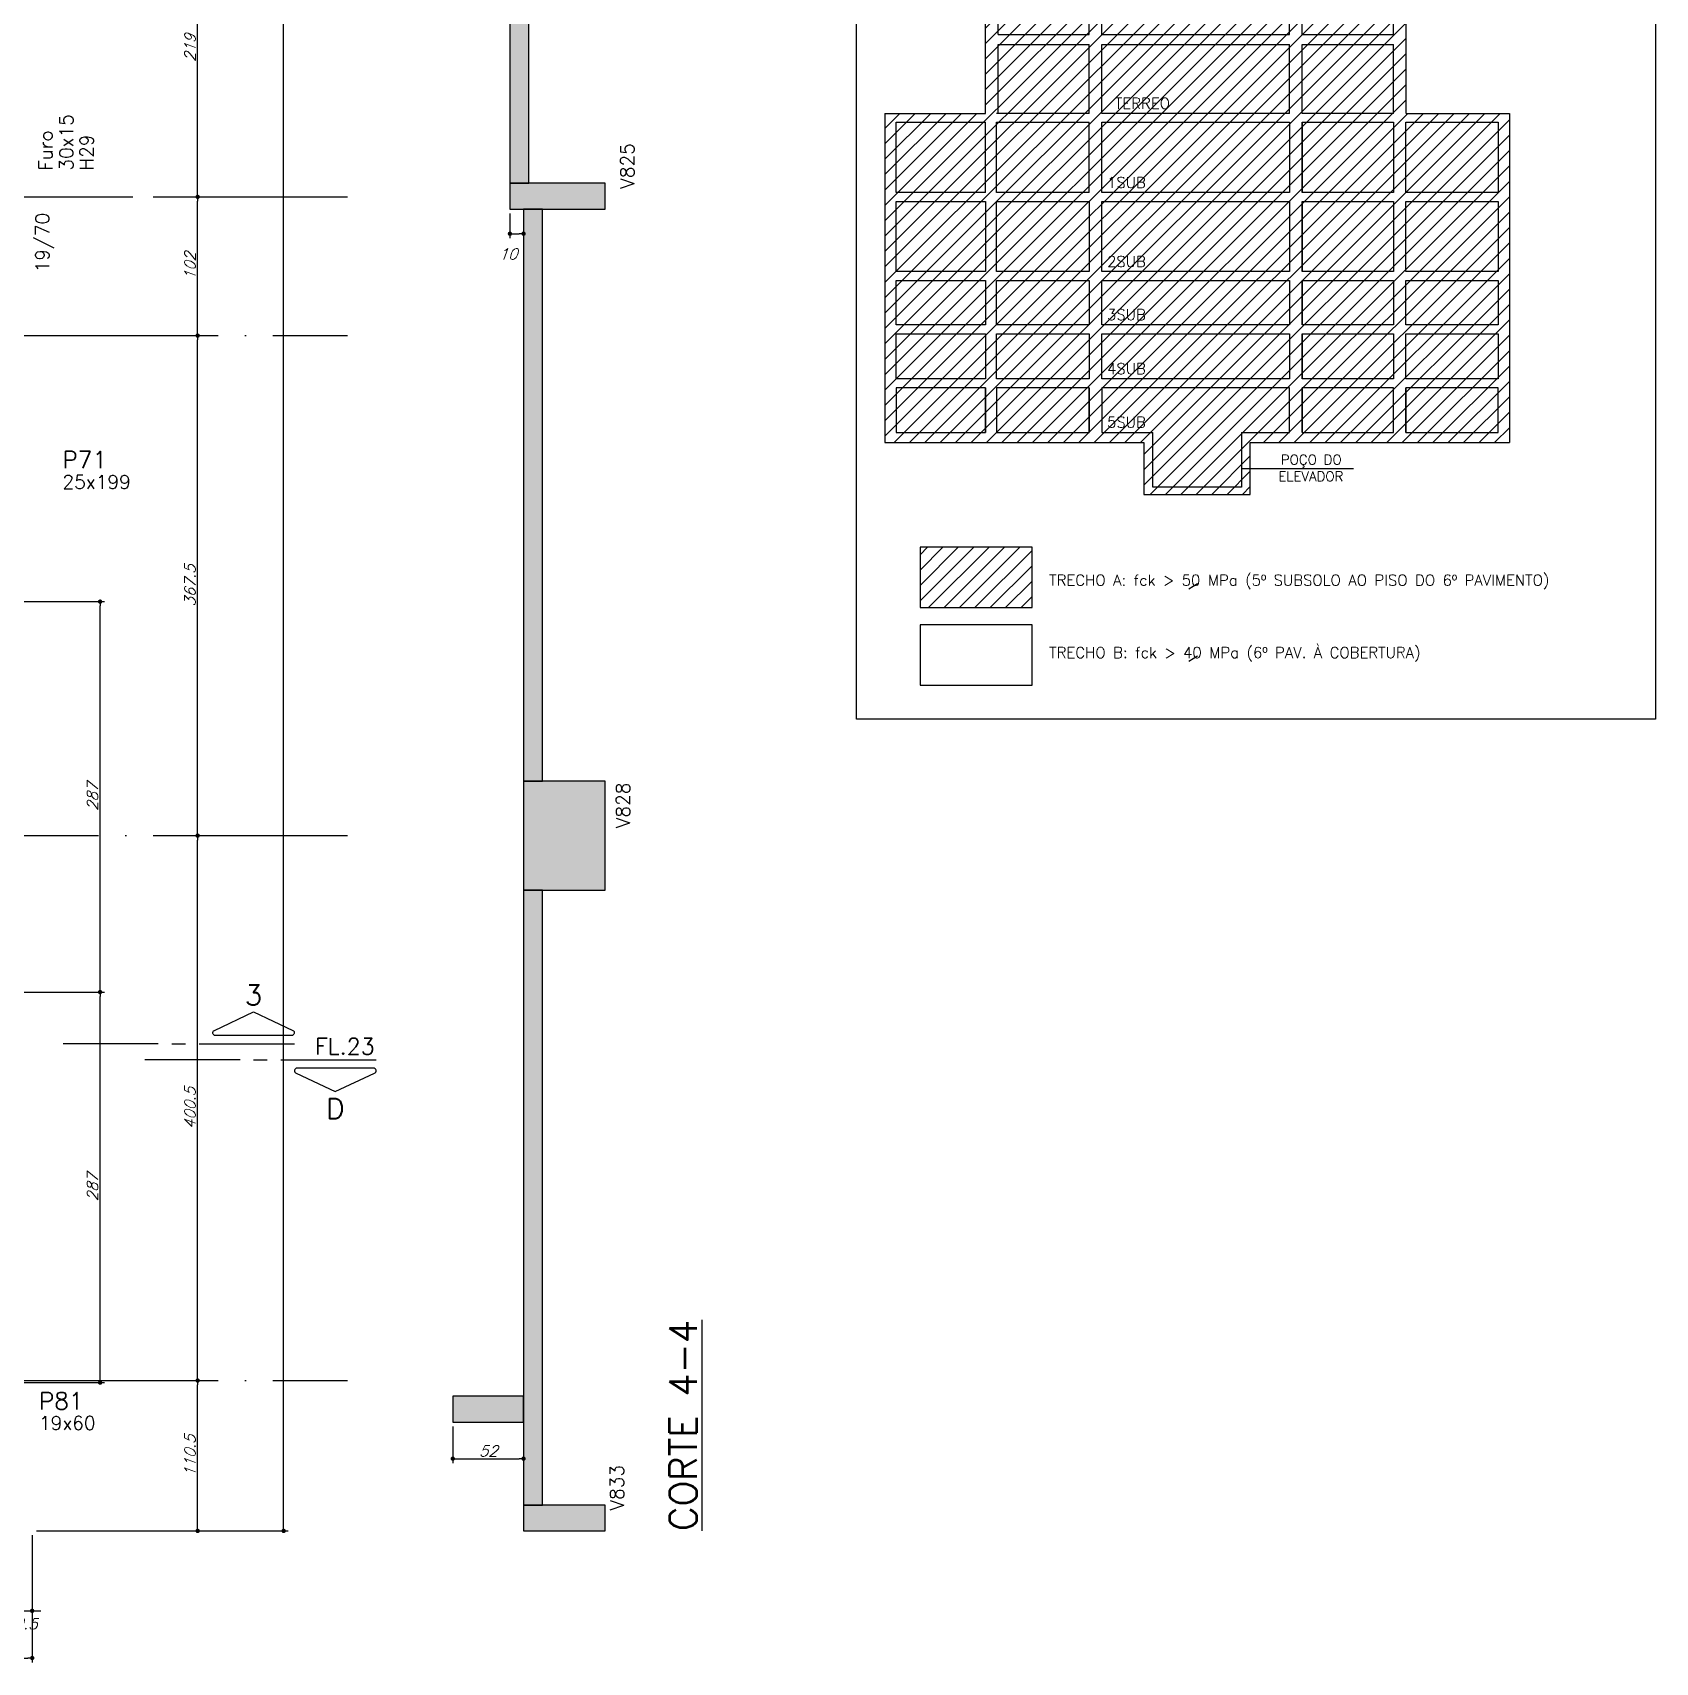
# Model space of a CAD drawing. Extents: x -5173 to 5397, y -2411 to 2089.
# Drawn here: x 3260 to 4452, y -1092 to 106 of the extents above; entities that cross this region are included whole.
import ezdxf
from ezdxf.enums import TextEntityAlignment as Align

# ---------------------------------------------------------------- set-up
doc = ezdxf.new("R2010")
doc.units = 0
doc.header["$LTSCALE"] = 50
doc.header["$MEASUREMENT"] = 0
doc.linetypes.add('EIXO', pattern=[6.8, 6, -0.4, 0, -0.4])
doc.layers.get('0').update_dxf_attribs({"linetype": 'CONTINUOUS'})
doc.layers.get('DEFPOINTS').update_dxf_attribs({"linetype": 'CONTINUOUS'})
for name, color, linetype in [('F-AUX', 2, 'CONTINUOUS'), ('F-AUX-RED', 1, 'CONTINUOUS'), ('F-AUX-YELLOW', 2, 'CONTINUOUS'), ('F-CORTE', 4, 'CONTINUOUS'), ('F-CORTE-INDICAÇÃO', 4, 'CONTINUOUS'), ('F-COTAS', 106, 'CONTINUOUS'), ('F-EIXO', 12, 'EIXO'), ('F-FURO-PAREDE-TEXTOS', 2, 'CONTINUOUS'), ('F-PILARES-DIM', 172, 'CONTINUOUS'), ('F-PILARES-NOME', 170, 'CONTINUOUS'), ('F-SOLIDO-CORTE', 71, 'CONTINUOUS'), ('F-TEXTO', 6, 'CONTINUOUS'), ('F-TEXTO-CYAN', 4, 'CONTINUOUS'), ('F-TEXTO-YELLOW', 2, 'CONTINUOUS'), ('F-VIGAS-DIM', 2, 'CONTINUOUS')]:
    doc.layers.add(name, color=color, linetype=linetype)
doc.styles.add('CP-TEXT-INCL', font='simplex.shx', dxfattribs={"oblique": 20})
doc.styles.add('CP-TEXTO', font='simplex.shx')
doc.styles.add('MCP', font='simplex.shx')
doc.styles.add('ROMANS', font='simplex.shx')
doc.dimstyles.new('CP-COTAS-50', dxfattribs={"dimscale": 0.64, "dimtxt": 12.5, "dimasz": 5, "dimexe": 5, "dimexo": 5, "dimgap": 2.5, "dimtad": 1, "dimdec": 1, "dimdsep": 46, "dimtxsty": 'CP-TEXT-INCL', "dimblk1": 'DOT', "dimblk2": 'DOT', "dimsah": 1, "dimcen": 9, "dimclrd": 256, "dimclre": 256, "dimclrt": 256, "dimadec": 0, "dimazin": 0, "dimtfac": 1, "dimtdec": 1, "dimtmove": 2, "dimatfit": 3, "dimldrblk": 'DOT', "dimfxl": 0, "dimtolj": 1, "dimarcsym": 0})

# ---------------------------------------------------------------- blocks, each defined once
blk = doc.blocks.new('*U196')
at = {"layer": 'F-EIXO'}
blk.add_line((0, 0), (7197, 0), dxfattribs=at)
at = {"layer": 'F-TEXTO', "style": 'ROMANS'}
blk.add_attdef('EIXO', text='', height=17.5, dxfattribs=at).set_placement((-28.2072, 0), align=Align.MIDDLE_CENTER)
blk = doc.blocks.new('*U197')
at = {"layer": 'F-EIXO'}
blk.add_line((0, 0), (7285, 0), dxfattribs=at)
at = {"layer": 'F-TEXTO', "style": 'ROMANS'}
blk.add_attdef('EIXO', text='', height=17.5, dxfattribs=at).set_placement((-28.2072, 0), align=Align.MIDDLE_CENTER)
blk = doc.blocks.new('*U198')
at = {"layer": 'F-EIXO'}
blk.add_line((0, 0), (7197, 0), dxfattribs=at)
at = {"layer": 'F-TEXTO', "style": 'ROMANS'}
blk.add_attdef('EIXO', text='', height=17.5, dxfattribs=at).set_placement((-28.2072, 0), align=Align.MIDDLE_CENTER)
blk = doc.blocks.new('*U207')
at = {"layer": 'F-EIXO'}
blk.add_line((0, 0), (7285, 0), dxfattribs=at)
at = {"layer": 'F-TEXTO', "style": 'ROMANS'}
blk.add_attdef('EIXO', text='', height=17.5, dxfattribs=at).set_placement((-28.2072, 0), align=Align.MIDDLE_CENTER)
blk = doc.blocks.new('*U223')
at = {"layer": 'F-CORTE-INDICAÇÃO'}
for p, q in [((70, 0), (0, 0)), ((80, 0), (90, 0)), ((100, 0), (170, 0))]:
    blk.add_line(p, q, dxfattribs=at)
blk.add_lwpolyline([(112, 6, -0.802585), (111.2, 9.8), (140, 23.3), (168.8, 9.8, -0.802585), (168, 6)], format="xyb", close=True, dxfattribs=at)
at = {"layer": 'F-CORTE-INDICAÇÃO', "style": 'ROMANS'}
blk.add_attdef('CORTE', text='', height=15, dxfattribs=at).set_placement((140, 35.8), align=Align.MIDDLE_CENTER)
at = {"layer": 'F-CORTE-INDICAÇÃO', "color": 2, "style": 'ROMANS'}
blk.add_attdef('FOLHA', text='', height=12, dxfattribs=at).set_placement((140, -10), align=Align.MIDDLE_CENTER)
blk = doc.blocks.new('_DOT')
at = {"color": 0, "linetype": 'ByBlock'}
blk.add_line((-0.5, 0), (-1, 0), dxfattribs=at)
at = {"color": 0, "linetype": 'ByBlock', "const_width": 0.5}
blk.add_lwpolyline([(-0.25, 0, 1), (0.25, 0, 1)], format="xyb", close=True, dxfattribs=at)
blk = doc.blocks.new('*D229')
at = {"layer": 'DEFPOINTS', "color": 0, "linetype": 'Continuous', "transparency": 16777216}
for p in [(3568.6, -915.5), (3620.6, -915.5), (3620.6, -942.4)]:
    blk.add_point(p, dxfattribs=at)
at = {"layer": 'F-COTAS', "linetype": 'Continuous', "lineweight": -2, "transparency": 16777216}
for p, q in [((3568.6, -918.7), (3568.6, -945.6)), ((3620.6, -918.7), (3620.6, -945.6)), ((3571.8, -942.4), (3617.4, -942.4))]:
    blk.add_line(p, q, dxfattribs=at)
at = {"layer": 'F-COTAS', "linetype": 'Continuous', "lineweight": -2, "transparency": 16777216, "xscale": 3.2, "yscale": 3.2, "zscale": 3.2, "rotation": 180}
blk.add_blockref('_DOT', (3568.6, -942.4), dxfattribs=at)
at = {"layer": 'F-COTAS', "linetype": 'Continuous', "lineweight": -2, "transparency": 16777216, "xscale": 3.2, "yscale": 3.2, "zscale": 3.2}
blk.add_blockref('_DOT', (3620.6, -942.4), dxfattribs=at)
at = {"layer": 'F-COTAS', "linetype": 'Continuous', "transparency": 16777216, "insert": (3594.6, -936.8), "char_height": 8, "attachment_point": 5, "style": 'CP-TEXT-INCL'}
blk.add_mtext('\\A1;52', dxfattribs=at)
blk = doc.blocks.new('*D230')
at = {"layer": 'DEFPOINTS', "color": 0, "linetype": 'Continuous', "transparency": 16777216}
for p in [(3610.6, -24), (3620.6, -24), (3620.6, -42.1)]:
    blk.add_point(p, dxfattribs=at)
at = {"layer": 'F-COTAS', "linetype": 'Continuous', "lineweight": -2, "transparency": 16777216}
for p, q in [((3610.6, -27.2), (3610.6, -45.3)), ((3620.6, -27.2), (3620.6, -45.3)), ((3613.8, -42.1), (3617.4, -42.1))]:
    blk.add_line(p, q, dxfattribs=at)
at = {"layer": 'F-COTAS', "linetype": 'Continuous', "lineweight": -2, "transparency": 16777216, "xscale": 3.2, "yscale": 3.2, "zscale": 3.2, "rotation": 180}
blk.add_blockref('_DOT', (3610.6, -42.1), dxfattribs=at)
at = {"layer": 'F-COTAS', "linetype": 'Continuous', "lineweight": -2, "transparency": 16777216, "xscale": 3.2, "yscale": 3.2, "zscale": 3.2}
blk.add_blockref('_DOT', (3620.6, -42.1), dxfattribs=at)
at = {"layer": 'F-COTAS', "linetype": 'Continuous', "transparency": 16777216, "insert": (3609.1, -57), "char_height": 8, "attachment_point": 5, "style": 'CP-TEXT-INCL'}
blk.add_mtext('\\A1;10', dxfattribs=at)
blk = doc.blocks.new('*D258')
at = {"layer": 'DEFPOINTS', "color": 0, "linetype": 'Continuous', "transparency": 16777216}
for p in [(-3446.5, -978.5), (3259.5, -995.5), (3259.5, -1088.9)]:
    blk.add_point(p, dxfattribs=at)
at = {"layer": 'F-COTAS', "linetype": 'Continuous', "lineweight": -2, "transparency": 16777216}
for p, q in [((-3446.5, -981.7), (-3446.5, -1092.1)), ((3259.5, -998.7), (3259.5, -1092.1)), ((-3443.3, -1088.9), (3256.3, -1088.9))]:
    blk.add_line(p, q, dxfattribs=at)
at = {"layer": 'F-COTAS', "linetype": 'Continuous', "lineweight": -2, "transparency": 16777216, "xscale": 3.2, "yscale": 3.2, "zscale": 3.2, "rotation": 180}
blk.add_blockref('_DOT', (-3446.5, -1088.9), dxfattribs=at)
at = {"layer": 'F-COTAS', "linetype": 'Continuous', "lineweight": -2, "transparency": 16777216, "xscale": 3.2, "yscale": 3.2, "zscale": 3.2}
blk.add_blockref('_DOT', (3259.5, -1088.9), dxfattribs=at)
at = {"layer": 'F-COTAS', "linetype": 'Continuous', "transparency": 16777216, "insert": (-93.5, -1083.3), "char_height": 8, "attachment_point": 5, "style": 'CP-TEXT-INCL'}
blk.add_mtext('\\A1;6706', dxfattribs=at)
blk = doc.blocks.new('*D280')
at = {"layer": 'DEFPOINTS', "color": 0, "linetype": 'Continuous', "transparency": 16777216}
for p in [(3259.5, -995.5), (3250, -1054.2), (3259.5, -1054.2)]:
    blk.add_point(p, dxfattribs=at)
at = {"layer": 'F-COTAS', "linetype": 'Continuous', "lineweight": -2, "transparency": 16777216}
for p, q in [((3259.5, -998.7), (3259.5, -1057.4)), ((3246.8, -1054.2), (3243.6, -1054.2)), ((3250, -1054.2), (3259.5, -1054.2)), ((3262.7, -1054.2), (3265.9, -1054.2))]:
    blk.add_line(p, q, dxfattribs=at)
at = {"layer": 'F-COTAS', "linetype": 'Continuous', "lineweight": -2, "transparency": 16777216, "xscale": 3.2, "yscale": 3.2, "zscale": 3.2}
blk.add_blockref('_DOT', (3250, -1054.2), dxfattribs=at)
at = {"layer": 'F-COTAS', "linetype": 'Continuous', "lineweight": -2, "transparency": 16777216, "xscale": 3.2, "yscale": 3.2, "zscale": 3.2, "rotation": 180}
blk.add_blockref('_DOT', (3259.5, -1054.2), dxfattribs=at)
at = {"layer": 'F-COTAS', "linetype": 'Continuous', "transparency": 16777216, "insert": (3254.7, -1063.8), "char_height": 8, "attachment_point": 5, "style": 'CP-TEXT-INCL'}
blk.add_mtext('\\A1;9.5', dxfattribs=at)
blk = doc.blocks.new('*D281')
at = {"layer": 'DEFPOINTS', "color": 0, "linetype": 'Continuous', "transparency": 16777216}
for p in [(3284.5, 1699.5), (3444.3, 1699.5), (3259.5, -995.5)]:
    blk.add_point(p, dxfattribs=at)
at = {"layer": 'F-COTAS', "linetype": 'Continuous', "lineweight": -2, "transparency": 16777216}
for p, q in [((3287.7, 1699.5), (3447.5, 1699.5)), ((3444.3, -992.3), (3444.3, 1696.3)), ((3262.7, -995.5), (3447.5, -995.5))]:
    blk.add_line(p, q, dxfattribs=at)
at = {"layer": 'F-COTAS', "linetype": 'Continuous', "lineweight": -2, "transparency": 16777216, "xscale": 3.2, "yscale": 3.2, "zscale": 3.2}
for p, rotation in [((3444.3, 1699.5), 90), ((3444.3, -995.5), 270)]:
    blk.add_blockref('_DOT', p, dxfattribs=dict(at, rotation=rotation))
at = {"layer": 'F-COTAS', "linetype": 'Continuous', "transparency": 16777216, "insert": (3438.7, 352), "char_height": 8, "attachment_point": 5, "rotation": 90, "style": 'CP-TEXT-INCL'}
blk.add_mtext('\\A1;2695', dxfattribs=at)
blk = doc.blocks.new('*D282')
at = {"layer": 'DEFPOINTS', "color": 0, "linetype": 'Continuous', "transparency": 16777216}
for p in [(3371.1, -885), (3381.1, -885), (3259.5, -995.5)]:
    blk.add_point(p, dxfattribs=at)
at = {"layer": 'F-COTAS', "linetype": 'Continuous', "lineweight": -2, "transparency": 16777216}
for p, q in [((3374.3, -885), (3384.3, -885)), ((3381.1, -992.3), (3381.1, -888.2)), ((3262.7, -995.5), (3384.3, -995.5))]:
    blk.add_line(p, q, dxfattribs=at)
at = {"layer": 'F-COTAS', "linetype": 'Continuous', "lineweight": -2, "transparency": 16777216, "xscale": 3.2, "yscale": 3.2, "zscale": 3.2}
for p, rotation in [((3381.1, -885), 90), ((3381.1, -995.5), 270)]:
    blk.add_blockref('_DOT', p, dxfattribs=dict(at, rotation=rotation))
at = {"layer": 'F-COTAS', "linetype": 'Continuous', "transparency": 16777216, "insert": (3375.5, -940.3), "char_height": 8, "attachment_point": 5, "rotation": 90, "style": 'CP-TEXT-INCL'}
blk.add_mtext('\\A1;110.5', dxfattribs=at)
blk = doc.blocks.new('*D283')
at = {"layer": 'DEFPOINTS', "color": 0, "linetype": 'Continuous', "transparency": 16777216}
for p in [(3381.1, -484.5), (3381.1, -484.5), (3371.1, -885)]:
    blk.add_point(p, dxfattribs=at)
at = {"layer": 'F-COTAS', "linetype": 'Continuous', "lineweight": -2, "transparency": 16777216}
for p, q in [((3381.1, -881.8), (3381.1, -487.7)), ((3374.3, -885), (3384.3, -885))]:
    blk.add_line(p, q, dxfattribs=at)
at = {"layer": 'F-COTAS', "linetype": 'Continuous', "lineweight": -2, "transparency": 16777216, "xscale": 3.2, "yscale": 3.2, "zscale": 3.2}
for p, rotation in [((3381.1, -484.5), 90), ((3381.1, -885), 270)]:
    blk.add_blockref('_DOT', p, dxfattribs=dict(at, rotation=rotation))
at = {"layer": 'F-COTAS', "linetype": 'Continuous', "transparency": 16777216, "insert": (3375.5, -684.8), "char_height": 8, "attachment_point": 5, "rotation": 90, "style": 'CP-TEXT-INCL'}
blk.add_mtext('\\A1;400.5', dxfattribs=at)
blk = doc.blocks.new('*D284')
at = {"layer": 'DEFPOINTS', "color": 0, "linetype": 'Continuous', "transparency": 16777216}
for p in [(3381.1, -117), (3381.1, -117), (3381.1, -484.5)]:
    blk.add_point(p, dxfattribs=at)
at = {"layer": 'F-COTAS', "linetype": 'Continuous', "lineweight": -2, "transparency": 16777216}
blk.add_line((3381.1, -481.3), (3381.1, -120.2), dxfattribs=at)
at = {"layer": 'F-COTAS', "linetype": 'Continuous', "lineweight": -2, "transparency": 16777216, "xscale": 3.2, "yscale": 3.2, "zscale": 3.2}
for p, rotation in [((3381.1, -117), 90), ((3381.1, -484.5), 270)]:
    blk.add_blockref('_DOT', p, dxfattribs=dict(at, rotation=rotation))
at = {"layer": 'F-COTAS', "linetype": 'Continuous', "transparency": 16777216, "insert": (3375.5, -300.8), "char_height": 8, "attachment_point": 5, "rotation": 90, "style": 'CP-TEXT-INCL'}
blk.add_mtext('\\A1;367.5', dxfattribs=at)
blk = doc.blocks.new('*D285')
at = {"layer": 'DEFPOINTS', "color": 0, "linetype": 'Continuous', "transparency": 16777216}
for p in [(3381.1, -15), (3381.1, -15), (3381.1, -117)]:
    blk.add_point(p, dxfattribs=at)
at = {"layer": 'F-COTAS', "linetype": 'Continuous', "lineweight": -2, "transparency": 16777216}
blk.add_line((3381.1, -113.8), (3381.1, -18.2), dxfattribs=at)
at = {"layer": 'F-COTAS', "linetype": 'Continuous', "lineweight": -2, "transparency": 16777216, "xscale": 3.2, "yscale": 3.2, "zscale": 3.2}
for p, rotation in [((3381.1, -15), 90), ((3381.1, -117), 270)]:
    blk.add_blockref('_DOT', p, dxfattribs=dict(at, rotation=rotation))
at = {"layer": 'F-COTAS', "linetype": 'Continuous', "transparency": 16777216, "insert": (3375.5, -66), "char_height": 8, "attachment_point": 5, "rotation": 90, "style": 'CP-TEXT-INCL'}
blk.add_mtext('\\A1;102', dxfattribs=at)
blk = doc.blocks.new('*D286')
at = {"layer": 'DEFPOINTS', "color": 0, "linetype": 'Continuous', "transparency": 16777216}
for p in [(3381.1, 204), (3381.1, 204), (3381.1, -15)]:
    blk.add_point(p, dxfattribs=at)
at = {"layer": 'F-COTAS', "linetype": 'Continuous', "lineweight": -2, "transparency": 16777216}
blk.add_line((3381.1, -11.8), (3381.1, 200.8), dxfattribs=at)
at = {"layer": 'F-COTAS', "linetype": 'Continuous', "lineweight": -2, "transparency": 16777216, "xscale": 3.2, "yscale": 3.2, "zscale": 3.2}
for p, rotation in [((3381.1, 204), 90), ((3381.1, -15), 270)]:
    blk.add_blockref('_DOT', p, dxfattribs=dict(at, rotation=rotation))
at = {"layer": 'F-COTAS', "linetype": 'Continuous', "transparency": 16777216, "insert": (3375.5, 94.5), "char_height": 8, "attachment_point": 5, "rotation": 90, "style": 'CP-TEXT-INCL'}
blk.add_mtext('\\A1;219', dxfattribs=at)
blk = doc.blocks.new('*U350')
at = {"layer": 'F-CORTE-INDICAÇÃO'}
for p, q in [((70, 0), (0, 0)), ((80, 0), (90, 0)), ((100, 0), (170, 0))]:
    blk.add_line(p, q, dxfattribs=at)
blk.add_lwpolyline([(112, 6, -0.802585), (111.2, 9.8), (140, 23.3), (168.8, 9.8, -0.802585), (168, 6)], format="xyb", close=True, dxfattribs=at)
at = {"layer": 'F-CORTE-INDICAÇÃO', "style": 'ROMANS'}
blk.add_attdef('CORTE', text='', height=15, dxfattribs=at).set_placement((140, 35.8), align=Align.MIDDLE_CENTER)
at = {"layer": 'F-CORTE-INDICAÇÃO', "color": 2, "style": 'ROMANS'}
blk.add_attdef('FOLHA', text='', height=12, dxfattribs=at).set_placement((147.1, -10), align=Align.MIDDLE_CENTER)
blk = doc.blocks.new('*D761')
at = {"layer": 'DEFPOINTS', "color": 0, "linetype": 'Continuous', "transparency": 16777216}
for p in [(3187, -599.5), (3309.4, -599.5), (3187, -886.5)]:
    blk.add_point(p, dxfattribs=at)
at = {"layer": 'F-COTAS', "linetype": 'Continuous', "lineweight": -2, "transparency": 16777216}
for p, q in [((3190.2, -599.5), (3312.6, -599.5)), ((3309.4, -883.3), (3309.4, -602.7)), ((3190.2, -886.5), (3312.6, -886.5))]:
    blk.add_line(p, q, dxfattribs=at)
at = {"layer": 'F-COTAS', "linetype": 'Continuous', "lineweight": -2, "transparency": 16777216, "xscale": 3.2, "yscale": 3.2, "zscale": 3.2}
for p, rotation in [((3309.4, -599.5), 90), ((3309.4, -886.5), 270)]:
    blk.add_blockref('_DOT', p, dxfattribs=dict(at, rotation=rotation))
at = {"layer": 'F-COTAS', "linetype": 'Continuous', "transparency": 16777216, "insert": (3303.8, -743), "char_height": 8, "attachment_point": 5, "rotation": 90, "style": 'CP-TEXT-INCL'}
blk.add_mtext('\\A1;287', dxfattribs=at)
blk = doc.blocks.new('*D762')
at = {"layer": 'DEFPOINTS', "color": 0, "linetype": 'Continuous', "transparency": 16777216}
for p in [(3187, -312.5), (3309.4, -312.5), (3187, -599.5)]:
    blk.add_point(p, dxfattribs=at)
at = {"layer": 'F-COTAS', "linetype": 'Continuous', "lineweight": -2, "transparency": 16777216}
for p, q in [((3190.2, -312.5), (3312.6, -312.5)), ((3309.4, -596.3), (3309.4, -315.7)), ((3190.2, -599.5), (3312.6, -599.5))]:
    blk.add_line(p, q, dxfattribs=at)
at = {"layer": 'F-COTAS', "linetype": 'Continuous', "lineweight": -2, "transparency": 16777216, "xscale": 3.2, "yscale": 3.2, "zscale": 3.2}
for p, rotation in [((3309.4, -312.5), 90), ((3309.4, -599.5), 270)]:
    blk.add_blockref('_DOT', p, dxfattribs=dict(at, rotation=rotation))
at = {"layer": 'F-COTAS', "linetype": 'Continuous', "transparency": 16777216, "insert": (3303.8, -456), "char_height": 8, "attachment_point": 5, "rotation": 90, "style": 'CP-TEXT-INCL'}
blk.add_mtext('\\A1;287', dxfattribs=at)
blk = doc.blocks.new('A$C0B3B77B0')
h = blk.add_hatch()
h.set_pattern_fill('ANSI31', color=1, scale=64)
h.set_pattern_definition([(45, (-2444.1215, 1353.0405), (-5.656854, 5.656854), [])])
h.paths.add_polyline_path([(21, 203.2), (211.3, 203.2), (211.3, 165.1), (289.5, 165.1), (289.5, 203.2), (479.9, 203.2), (479.9, 445.1), (404.1, 445.1), (404.1, 790.1), (94.8, 790.1), (94.8, 445.1), (21, 445.1)])
h = blk.add_hatch()
h.set_pattern_fill('ANSI31', color=1, scale=64)
h.set_pattern_definition([(45, (-2418.325, 1254.728), (-5.656854, 5.656854), [])])
h.paths.add_polyline_path([(46.8, 81.9), (129.1, 81.9), (129.1, 126.3), (46.8, 126.3)])
at = {"layer": 'F-AUX'}
for p, q in [((94.8, 503.2), (94.8, 550.2)), ((104.1, 503.2), (104.1, 550.2)), ((171.2, 503.2), (171.2, 550.2)), ((171.2, 503.2), (171.2, 550.2)), ((180.5, 503.2), (180.5, 550.2)), ((318.4, 503.2), (318.4, 550.2)), ((327.7, 503.2), (327.7, 550.2)), ((327.7, 503.2), (327.7, 550.2)), ((394.8, 503.2), (394.8, 550.2)), ((404.1, 503.2), (404.1, 550.2)), ((94.8, 495.8), (94.8, 503.2)), ((104.1, 503.2), (171.2, 503.2)), ((180.5, 503.2), (318.4, 503.2)), ((327.7, 503.2), (394.8, 503.2)), ((404.1, 495.8), (404.1, 503.2)), ((94.8, 445.1), (94.8, 495.8)), ((104.1, 495.8), (171.2, 495.8)), ((104.1, 445.1), (104.1, 495.8)), ((171.2, 445.1), (171.2, 495.8)), ((171.2, 445.1), (171.2, 495.8)), ((180.5, 495.8), (318.4, 495.8)), ((180.5, 445.1), (180.5, 495.8)), ((318.4, 445.1), (318.4, 495.8)), ((327.7, 495.8), (394.8, 495.8)), ((327.7, 445.1), (327.7, 495.8)), ((327.7, 445.1), (327.7, 495.8)), ((394.8, 445.1), (394.8, 495.8)), ((404.1, 445.1), (404.1, 495.8)), ((21, 445.1), (21, 203.2)), ((21, 445.1), (94.8, 445.1)), ((171.2, 445.1), (103, 445.1)), ((318.4, 445.1), (180.5, 445.1)), ((394.8, 445.1), (327.7, 445.1)), ((404.1, 445.1), (479.9, 445.1)), ((479.9, 445.1), (479.9, 203.2)), ((29.2, 438.6), (94.8, 438.6)), ((94.8, 387), (94.8, 438.6)), ((103, 438.6), (171.2, 438.6)), ((171.2, 387), (171.2, 438.6)), ((180.5, 438.6), (318.4, 438.6)), ((327.7, 438.6), (394.8, 438.6)), ((403.7, 438.6), (471.7, 438.6)), ((94.8, 387), (29.2, 387)), ((171.2, 387), (103, 387)), ((318.4, 387), (180.5, 387)), ((394.8, 387), (327.7, 387)), ((471.7, 387), (403.7, 387)), ((29.2, 380.4), (94.8, 380.4)), ((94.8, 380.4), (94.8, 328.9)), ((103, 380.4), (171.2, 380.4)), ((171.2, 380.4), (171.2, 328.9)), ((180.5, 380.4), (318.4, 380.4)), ((327.7, 380.4), (394.8, 380.4)), ((403.7, 380.4), (471.7, 380.4)), ((29.2, 322.3), (94.8, 322.3)), ((94.8, 322.3), (94.8, 289.7)), ((103, 322.3), (171.2, 322.3)), ((171.2, 322.3), (171.2, 289.7)), ((180.5, 322.3), (318.4, 322.3)), ((327.7, 322.3), (394.8, 322.3)), ((403.7, 322.3), (471.7, 322.3)), ((29.2, 283.2), (94.8, 283.2)), ((94.8, 283.2), (94.8, 250.1)), ((103, 283.2), (171.2, 283.2)), ((171.2, 283.2), (171.2, 250.1)), ((180.5, 283.2), (318.4, 283.2)), ((327.7, 283.2), (394.8, 283.2)), ((403.7, 283.2), (471.7, 283.2)), ((21, 203.2), (211.3, 203.2)), ((211.3, 203.2), (211.3, 165.1)), ((289.5, 165.1), (289.5, 203.2)), ((289.5, 203.2), (479.9, 203.2)), ((406.1, 203.2), (406.1, 203.2)), ((211.3, 165.1), (289.5, 165.1))]:
    blk.add_line(p, q, dxfattribs=at)
for points in [[(180.5, 387), (180.5, 438.6)], [(318.4, 438.6), (318.4, 387)], [(318.4, 380.4), (318.4, 328.9), (180.5, 328.9), (180.5, 380.4)], [(318.4, 322.3), (318.4, 289.7), (180.5, 289.7), (180.5, 322.3)], [(318.4, 283.2), (318.4, 250.1), (180.5, 250.1), (180.5, 283.2)], [(327.7, 210.7), (394.8, 210.7), (394.8, 243.5), (327.7, 243.5), (327.7, 210.7), (327.7, 243.5)], [(403.7, 210.7), (471.7, 210.7), (471.7, 243.5), (403.7, 243.5), (403.7, 210.7), (403.7, 243.5)]]:
    blk.add_lwpolyline(points, dxfattribs=at)
at = {"layer": 'F-AUX-RED'}
blk.add_line((283, 184.1), (365.3, 184.1), dxfattribs=at)
blk.add_lwpolyline([(587.2, 0), (0, 0), (0, 1474.8), (587.2, 1474.8)], close=True, dxfattribs=at)
at = {"layer": 'F-AUX-RED', "linetype": 'Continuous'}
for points in [[(46.8, 81.9), (129.1, 81.9), (129.1, 126.3), (46.8, 126.3)], [(46.8, 81.9), (129.1, 81.9), (129.1, 126.3), (46.8, 126.3)], [(46.8, 25), (129.1, 25), (129.1, 69.4), (46.8, 69.4)], [(46.8, 25), (129.1, 25), (129.1, 69.4), (46.8, 69.4)]]:
    blk.add_lwpolyline(points, close=True, dxfattribs=at)
at = {"layer": 'F-AUX-YELLOW'}
for points in [[(29.2, 387), (29.2, 438.6)], [(103, 387), (103, 438.6)], [(327.7, 387), (327.7, 438.6)], [(327.7, 438.6), (327.7, 387)], [(394.8, 438.6), (394.8, 387)], [(403.7, 387), (403.7, 438.6)], [(471.7, 438.6), (471.7, 387)], [(94.8, 328.9), (94.8, 328.9), (29.2, 328.9), (29.2, 380.4)], [(171.2, 328.9), (171.2, 328.9), (103, 328.9), (103, 380.4)], [(394.8, 380.4), (394.8, 328.9), (327.7, 328.9), (327.7, 380.4)], [(327.7, 380.4), (327.7, 328.9)], [(471.7, 380.4), (471.7, 328.9), (403.7, 328.9), (403.7, 380.4)], [(94.8, 289.7), (94.8, 289.7), (29.2, 289.7), (29.2, 322.3)], [(171.2, 289.7), (171.2, 289.7), (103, 289.7), (103, 322.3)], [(394.8, 322.3), (394.8, 289.7), (327.7, 289.7), (327.7, 322.3)], [(327.7, 322.3), (327.7, 289.7)], [(471.7, 322.3), (471.7, 289.7), (403.7, 289.7), (403.7, 322.3)], [(94.8, 250.1), (94.8, 250.1), (29.2, 250.1), (29.2, 283.2)], [(171.2, 250.1), (171.2, 250.1), (103, 250.1), (103, 283.2)], [(394.8, 283.2), (394.8, 250.1), (327.7, 250.1), (327.7, 283.2)], [(327.7, 283.2), (327.7, 250.1)], [(471.7, 283.2), (471.7, 250.1), (403.7, 250.1), (403.7, 283.2)], [(94.8, 243.5), (94.8, 210.7), (94.8, 243.5), (29.2, 243.5), (29.2, 210.7), (94.8, 210.7)], [(171.2, 243.5), (171.2, 210.7), (171.2, 243.5), (103, 243.5), (103, 210.7), (171.2, 210.7)], [(283, 210.7), (318.4, 210.7), (318.4, 243.5), (180.5, 243.5), (180.5, 210.7), (217.9, 210.7)], [(283, 210.7), (283, 170.4), (217.9, 170.4), (217.9, 210.7)]]:
    blk.add_lwpolyline(points, dxfattribs=at)
at = {"layer": 'F-TEXTO-CYAN', "color": 2}
for p, q in [((250.8, 99.4), (244.4, 95.5)), ((250.8, 46.2), (244.4, 42.3))]:
    blk.add_line(p, q, dxfattribs=at)
at = {"layer": 'F-AUX', "style": 'MCP'}
for s, p in [('TERREO', (190, 448.6)), ('1SUB', (184.2, 390.4)), ('2SUB', (184.2, 332.3)), ('3SUB', (184.2, 293.2)), ('4SUB     ', (184.2, 253.6)), ('5SUB', (184.2, 214.2))]:
    blk.add_text(s, height=8, dxfattribs=at).set_placement(p)
at = {"layer": 'F-TEXTO-CYAN', "color": 2, "style": 'CP-TEXTO'}
for s, p in [('TRECHO A: fck > 50 MPa (5º SUBSOLO AO PISO DO 6º PAVIMENTO)', (141.7, 98.1)), ('TRECHO B: fck > 40 MPa (6º PAV. À COBERTURA)', (141.7, 44.9))]:
    blk.add_text(s, height=8, dxfattribs=at).set_placement(p)
at = {"layer": 'F-TEXTO-YELLOW', "style": 'CP-TEXTO'}
for s, p in [('POÇO DO', (311.9, 187)), ('ELEVADOR  ', (310.1, 174.8))]:
    blk.add_text(s, height=7.2, dxfattribs=at).set_placement(p)

msp = doc.modelspace()

# ---------------------------------------------------------------- hatches: boundary and pattern name
at = {"layer": 'F-SOLIDO-CORTE', "linetype": 'Continuous'}
for points in [[(3610.593, -5), (3612.868, -5), (3617.593, -5), (3624.593, -5), (3624.593, 22.999), (3624.593, 62.997), (3624.593, 112.23), (3624.593, 213.527), (3624.593, 243.243), (3624.593, 304.383), (3624.593, 474.5), (3622.282, 474.5), (3617.526, 474.5), (3610.593, 474.5), (3610.593, 304.383), (3610.593, 274.667), (3610.593, 213.527), (3610.593, 164.608), (3610.593, 62.997), (3610.593, 22.999)], [(3621.968, -24), (3645.595, -24), (3680.593, -24), (3680.593, -14.501), (3680.593, -11.413), (3680.593, -5), (3669.218, -5), (3645.591, -5), (3610.593, -5), (3610.593, -8.088), (3610.593, -14.501), (3610.593, -24)], [(3620.593, -258.751), (3620.593, -291.603), (3620.593, -359.197), (3620.593, -386.918), (3620.593, -444.5), (3622.868, -444.5), (3627.593, -444.5), (3634.593, -444.5), (3634.593, -416.6), (3634.593, -359.197), (3634.593, -326.344), (3634.593, -258.751), (3634.593, -250.785), (3634.593, -234.239), (3634.593, -24), (3632.318, -24), (3627.593, -24), (3620.593, -24), (3620.593, -234.239), (3620.593, -242.256)], [(3620.593, -497.498), (3620.593, -524.5), (3630.343, -524.5), (3650.594, -524.5), (3680.593, -524.5), (3680.593, -511.5), (3680.593, -484.498), (3680.593, -444.5), (3670.843, -444.5), (3650.591, -444.5), (3620.593, -444.5), (3620.593, -484.498)], [(3620.593, -750.511), (3620.593, -870.255), (3620.593, -910.253), (3620.593, -976.5), (3622.868, -976.5), (3627.593, -976.5), (3634.593, -976.5), (3634.593, -910.253), (3634.593, -870.255), (3634.593, -750.511), (3634.593, -677.062), (3634.593, -524.5), (3632.318, -524.5), (3627.593, -524.5), (3620.593, -524.5), (3620.593, -597.949)], [(3610.57, -896.5), (3576.386, -896.5), (3568.593, -896.5), (3568.593, -899.347), (3568.593, -902.843), (3568.593, -915.5), (3578.058, -915.5), (3612.322, -915.5), (3620.593, -915.5), (3620.593, -911.838), (3620.593, -899.347), (3620.593, -896.5)], [(3630.343, -995.5), (3650.594, -995.5), (3680.593, -995.5), (3680.593, -986), (3680.593, -982.913), (3680.593, -976.5), (3670.843, -976.5), (3650.591, -976.5), (3620.593, -976.5), (3620.593, -979.587), (3620.593, -986), (3620.593, -995.5)]]:
    msp.add_hatch(color=256, dxfattribs=at).paths.add_polyline_path(points, flags=16)

# ---------------------------------------------------------------- linework, layer by layer
at = {"layer": 'F-CORTE', "linetype": 'Continuous'}
for points in [[(3610.593, 474.5), (3610.593, -5), (3610.593, -8.088), (3610.593, -14.501), (3610.593, -24), (3620.593, -24), (3620.593, -258.751), (3620.593, -444.5), (3620.593, -497.498), (3620.593, -524.5), (3620.593, -852.5)], [(3620.593, -852.5), (3620.593, -896.5), (3610.57, -896.5), (3568.593, -896.5), (3568.593, -899.347), (3568.593, -902.843), (3568.593, -915.5), (3578.058, -915.5), (3612.322, -915.5), (3620.593, -915.5), (3620.593, -976.5), (3620.593, -979.587), (3620.593, -986), (3620.593, -995.5), (3630.343, -995.5), (3680.593, -995.5), (3680.593, -986), (3680.593, -982.913), (3680.593, -976.5), (3670.843, -976.5), (3650.591, -976.5), (3634.593, -976.5), (3634.593, -910.253), (3634.593, -870.255), (3634.593, -750.511), (3634.593, -677.062), (3634.593, -524.5), (3650.594, -524.5), (3680.593, -524.5), (3680.593, -511.5), (3680.593, -484.498), (3680.593, -444.5), (3670.843, -444.5), (3650.591, -444.5), (3634.593, -444.5), (3634.593, -416.6), (3634.593, -359.197), (3634.593, -326.344), (3634.593, -258.751), (3634.593, -250.785), (3634.593, -234.239), (3634.593, -24), (3680.593, -24), (3680.593, -14.501), (3680.593, -11.413), (3680.593, -5), (3669.218, -5), (3645.591, -5), (3624.593, -5), (3624.593, 22.999), (3624.593, 62.997), (3624.593, 112.23)]]:
    msp.add_lwpolyline(points, dxfattribs=at)
at = {"layer": 'F-EIXO'}
msp.add_line((-3768.53, -15), (3491.131, -15), dxfattribs=at)
at = {"layer": 'F-SOLIDO-CORTE', "linetype": 'Continuous'}
for points in [[(3610.593, -5), (3612.868, -5), (3617.593, -5), (3624.593, -5), (3624.593, 22.999), (3624.593, 62.997), (3624.593, 112.23), (3624.593, 213.527), (3624.593, 243.243), (3624.593, 304.383), (3624.593, 474.5), (3622.282, 474.5), (3617.526, 474.5), (3610.593, 474.5), (3610.593, 304.383), (3610.593, 274.667), (3610.593, 213.527), (3610.593, 164.608), (3610.593, 62.997), (3610.593, 22.999), (3610.593, -5)], [(3621.968, -24), (3645.595, -24), (3680.593, -24), (3680.593, -14.5), (3680.593, -11.413), (3680.593, -5), (3669.218, -5), (3645.591, -5), (3610.593, -5), (3610.593, -8.087), (3610.593, -14.5), (3610.593, -24), (3621.968, -24)], [(3620.593, -258.751), (3620.593, -291.603), (3620.593, -359.197), (3620.593, -386.919), (3620.593, -444.5), (3622.868, -444.5), (3627.593, -444.5), (3634.593, -444.5), (3634.593, -416.6), (3634.593, -359.197), (3634.593, -326.344), (3634.593, -258.751), (3634.593, -250.785), (3634.593, -234.239), (3634.593, -24), (3632.318, -24), (3627.593, -24), (3620.593, -24), (3620.593, -234.239), (3620.593, -242.256), (3620.593, -258.751)], [(3620.593, -497.498), (3620.593, -524.5), (3630.343, -524.5), (3650.594, -524.5), (3680.593, -524.5), (3680.593, -511.5), (3680.593, -484.498), (3680.593, -444.5), (3670.843, -444.5), (3650.591, -444.5), (3620.593, -444.5), (3620.593, -484.498), (3620.593, -497.498)], [(3620.593, -750.511), (3620.593, -870.255), (3620.593, -910.253), (3620.593, -976.5), (3622.868, -976.5), (3627.593, -976.5), (3634.593, -976.5), (3634.593, -910.253), (3634.593, -870.255), (3634.593, -750.511), (3634.593, -677.062), (3634.593, -524.5), (3632.318, -524.5), (3627.593, -524.5), (3620.593, -524.5), (3620.593, -597.949), (3620.593, -750.511)], [(3610.57, -896.5), (3576.386, -896.5), (3568.593, -896.5), (3568.593, -899.347), (3568.593, -902.843), (3568.593, -915.5), (3578.058, -915.5), (3612.322, -915.5), (3620.593, -915.5), (3620.593, -911.838), (3620.593, -899.347), (3620.593, -896.5), (3610.57, -896.5)], [(3630.343, -995.5), (3650.594, -995.5), (3680.593, -995.5), (3680.593, -986), (3680.593, -982.913), (3680.593, -976.5), (3670.843, -976.5), (3650.591, -976.5), (3620.593, -976.5), (3620.593, -979.587), (3620.593, -986), (3620.593, -995.5), (3630.343, -995.5)]]:
    msp.add_lwpolyline(points, dxfattribs=at)

# ---------------------------------------------------------------- block references
at = {"layer": 'F-CORTE-INDICAÇÃO', "linetype": 'Continuous'}
ref = msp.add_blockref('*U223', (3282.153, -637.393), dxfattribs=at)
ref.add_attrib('CORTE', '3', dxfattribs={"height": 15, "style": 'ROMANS'}).set_placement((3422.153, -601.629), align=Align.MIDDLE_CENTER)
ref = msp.add_blockref('*U350', (3342.249, -649.338), dxfattribs=dict(at, xscale=-1, rotation=180))
ref.add_attrib('FOLHA', 'FL.23', dxfattribs={"color": 2, "height": 12, "style": 'ROMANS'}).set_placement((3489.316, -639.338), align=Align.MIDDLE_CENTER)
ref.add_attrib('CORTE', 'D', dxfattribs={"height": 15, "style": 'ROMANS'}).set_placement((3482.249, -685.102), align=Align.MIDDLE_CENTER)
at = {"layer": 'F-COTAS', "linetype": 'Continuous'}
msp.add_blockref('A$C0B3B77B0', (3865.178, -398.832), dxfattribs=at)
at = {"layer": 'F-EIXO', "linetype": 'Continuous'}
for name, p in [('*U207', (-3793.715, -15)), ('*U198', (-3705.761, -117)), ('*U197', (-3793.715, -484.5)), ('*U196', (-3705.761, -885))]:
    msp.add_blockref(name, p, dxfattribs=at)

# ---------------------------------------------------------------- texts
at = {"layer": 'F-CORTE', "color": 6, "linetype": 'Continuous', "style": 'MCP'}
msp.add_text('%%UCORTE 4-4', height=20, rotation=90, dxfattribs=at).set_placement((3747.826, -995.5))
at = {"layer": 'F-FURO-PAREDE-TEXTOS', "linetype": 'Continuous', "style": 'MCP'}
for s, p in [('30x15', (3289.5, 4.25)), ('Furo', (3274.5, 4.25)), ('H29', (3304.5, 4.25))]:
    msp.add_text(s, height=10, rotation=90, dxfattribs=at).set_placement(p)
at = {"layer": 'F-PILARES-DIM', "linetype": 'Continuous', "style": 'MCP'}
for s, p in [('25x199', (3281.77, -229.482)), ('19x60', (3264.503, -921.218))]:
    msp.add_text(s, height=10, dxfattribs=at).set_placement(p)
at = {"layer": 'F-PILARES-NOME', "linetype": 'Continuous', "style": 'MCP'}
for s, p in [('P71', (3281.77, -214.482)), ('P81', (3264.503, -906.218))]:
    msp.add_text(s, height=12.5, dxfattribs=at).set_placement(p)
at = {"layer": 'F-TEXTO-YELLOW', "linetype": 'Continuous', "style": 'MCP'}
for s, p in [('V825', (3701.949, -8.944)), ('V828', (3698.739, -478.944)), ('V833', (3694.206, -980.444))]:
    msp.add_text(s, height=10, rotation=90, dxfattribs=at).set_placement(p)
at = {"layer": 'F-VIGAS-DIM', "linetype": 'Continuous', "style": 'MCP'}
msp.add_text('19/70', height=10, rotation=90, dxfattribs=at).set_placement((3272, -70.5))

# ---------------------------------------------------------------- dimensions: what is measured, and where the dimension line sits
at = {"layer": 'F-COTAS', "linetype": 'Continuous'}
for base, p1, p2, picture, middle in [((3444.329, 1699.5), (3259.5, -995.5), (3284.5, 1699.5), '*D281', (3438.729, 352)), ((3381.134, 204), (3381.134, -15), (3381.134, 204), '*D286', (3375.534, 94.5)), ((3381.134, -15), (3381.134, -117), (3381.134, -15), '*D285', (3375.534, -66)), ((3381.134, -117), (3381.134, -484.5), (3381.134, -117), '*D284', (3375.534, -300.75)), ((3381.134, -484.5), (3371.075, -885), (3381.134, -484.5), '*D283', (3375.534, -684.75)), ((3381.134, -885), (3259.5, -995.5), (3371.075, -885), '*D282', (3375.534, -940.25))]:
    dim = msp.add_linear_dim(base=base, p1=p1, p2=p2, angle=90, dimstyle='CP-COTAS-50', dxfattribs=at)
    dim.commit()
    dim.dimension.update_dxf_attribs({"geometry": picture, "text_midpoint": middle})
dim = msp.add_linear_dim(base=(3620.593, -42.116), p1=(3610.593, -24), p2=(3620.593, -24), dimstyle='CP-COTAS-50', dxfattribs=at)
dim.commit()
dim.dimension.update_dxf_attribs({"geometry": '*D230', "text_midpoint": (3609.123, -57.038), "dimtype": 160})
for base, p1, p2, picture, middle in [((3309.435, -312.5), (3187, -599.5), (3187, -312.5), '*D762', (3303.835, -456)), ((3309.435, -599.5), (3187, -886.5), (3187, -599.5), '*D761', (3303.835, -743))]:
    dim = msp.add_linear_dim(base=base, p1=p1, p2=p2, angle=90, dimstyle='CP-COTAS-50', override={"dimfxl": 7.5}, dxfattribs=at)
    dim.commit()
    dim.dimension.update_dxf_attribs({"geometry": picture, "text_midpoint": middle})
for base, p1, p2, picture, middle in [((3620.593, -942.388), (3568.593, -915.5), (3620.593, -915.5), '*D229', (3594.593, -936.788)), ((3259.5, -1088.925), (-3446.5, -978.5), (3259.5, -995.5), '*D258', (-93.5, -1083.325)), ((3259.5, -1054.205), (3250, -1054.205), (3259.5, -995.5), '*D280', (3254.75, -1063.805))]:
    dim = msp.add_linear_dim(base=base, p1=p1, p2=p2, dimstyle='CP-COTAS-50', dxfattribs=at)
    dim.commit()
    dim.dimension.update_dxf_attribs({"geometry": picture, "text_midpoint": middle})

doc.saveas('drawing.dxf')
